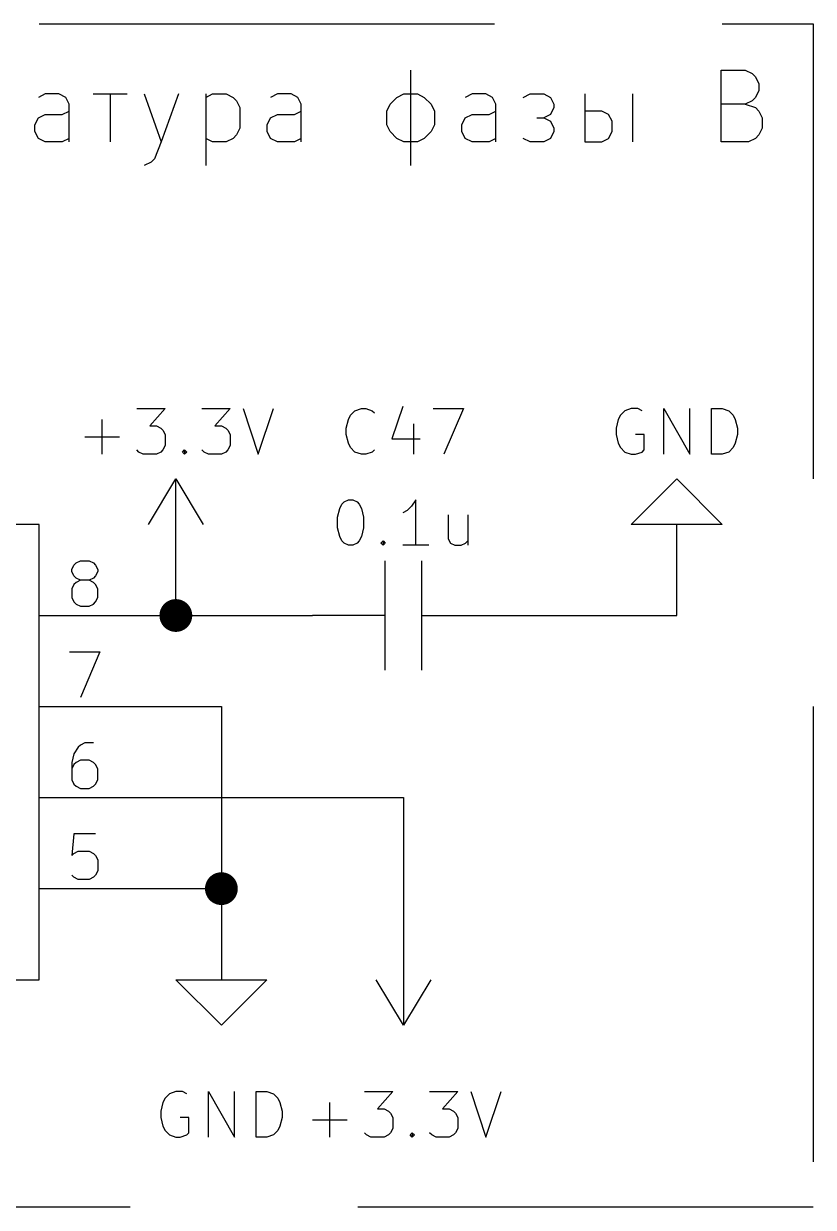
# Model space of a CAD drawing. Extents: x 0.3 to 11.5, y -8.2 to -0.2.
# Drawn here: x 6.633 to 7.5, y -4.6 to -3.3 of the extents above; entities that cross this region are included whole.
import ezdxf

# ---------------------------------------------------------------- set-up
doc = ezdxf.new("R2010")
doc.units = 0
doc.header["$MEASUREMENT"] = 0
doc.linetypes.add('DASHED', pattern=[0.75, 0.5, -0.25])
doc.layers.add('BLACK', color=7, linetype='CONTINUOUS')

msp = doc.modelspace()

# ---------------------------------------------------------------- linework, layer by layer
at = {"layer": 'BLACK', "linetype": 'DASHED'}
for p, q in [((4.4, -3.3), (7.5, -3.3)), ((7.5, -3.3), (7.5, -4.6)), ((7.5, -4.6), (4.4, -4.6))]:
    msp.add_line(p, q, dxfattribs=at)
at = {"layer": 'BLACK', "linetype": 'CONTINUOUS'}
for p, q in [((7.05774, -3.35096), (7.05774, -3.45595)), ((7.39894, -3.4297), (7.39894, -3.35096)), ((7.39894, -3.35096), (7.42519, -3.35096)), ((7.42519, -3.35096), (7.43269, -3.35471)), ((7.43269, -3.35471), (7.43644, -3.35846)), ((7.43644, -3.35846), (7.44019, -3.36596)), ((7.44019, -3.36596), (7.44019, -3.37346)), ((6.65655, -3.37721), (6.64905, -3.38096)), ((6.67155, -3.37721), (6.65655, -3.37721)), ((6.67904, -3.38096), (6.67155, -3.37721)), ((6.70904, -3.37721), (6.74654, -3.37721)), ((6.72779, -3.37721), (6.72779, -3.4297)), ((6.76528, -3.37721), (6.78403, -3.4297)), ((6.80278, -3.37721), (6.78403, -3.4297)), ((6.83277, -3.37721), (6.83277, -3.45595)), ((6.83277, -3.38096), (6.84027, -3.37721)), ((6.84027, -3.37721), (6.85527, -3.37721)), ((6.85527, -3.37721), (6.86277, -3.38096)), ((6.91151, -3.37721), (6.90401, -3.38096)), ((6.92651, -3.37721), (6.91151, -3.37721)), ((6.93401, -3.38096), (6.92651, -3.37721)), ((7.04274, -3.38096), (7.05024, -3.37721)), ((7.05024, -3.37721), (7.06524, -3.37721)), ((7.06524, -3.37721), (7.07274, -3.38096)), ((7.12523, -3.37721), (7.11773, -3.38096)), ((7.14023, -3.37721), (7.12523, -3.37721)), ((7.14773, -3.38096), (7.14023, -3.37721)), ((7.18148, -3.38096), (7.18897, -3.37721)), ((7.18897, -3.37721), (7.20397, -3.37721)), ((7.20397, -3.37721), (7.21147, -3.38096)), ((7.24896, -3.37721), (7.24896, -3.4297)), ((7.30146, -3.37721), (7.30146, -3.4297)), ((7.44019, -3.37346), (7.43644, -3.38096)), ((6.6828, -3.38846), (6.67904, -3.38096)), ((6.6828, -3.4297), (6.6828, -3.38846)), ((6.86277, -3.38096), (6.86652, -3.3847)), ((6.86652, -3.3847), (6.87027, -3.3922)), ((6.87027, -3.3922), (6.87027, -3.4147)), ((6.93776, -3.38846), (6.93401, -3.38096)), ((6.93776, -3.4297), (6.93776, -3.38846)), ((7.0315, -3.39595), (7.03524, -3.38846)), ((7.03524, -3.38846), (7.04274, -3.38096)), ((7.07274, -3.38096), (7.08024, -3.38846)), ((7.08024, -3.38846), (7.08399, -3.39595)), ((7.15148, -3.38846), (7.14773, -3.38096)), ((7.15148, -3.4297), (7.15148, -3.38846)), ((7.21147, -3.38096), (7.21522, -3.38846)), ((7.21522, -3.3922), (7.21147, -3.3997)), ((7.21522, -3.38846), (7.21522, -3.3922)), ((7.42519, -3.38846), (7.39894, -3.38846)), ((7.43269, -3.3847), (7.42519, -3.38846)), ((7.42519, -3.38846), (7.43644, -3.3922)), ((7.43644, -3.38096), (7.43269, -3.3847)), ((7.43644, -3.3922), (7.44019, -3.39595)), ((6.6453, -3.41095), (6.64905, -3.40345)), ((6.64905, -3.40345), (6.65655, -3.3997)), ((6.65655, -3.3997), (6.6753, -3.3997)), ((6.6753, -3.3997), (6.6828, -3.39595)), ((6.90026, -3.41095), (6.90401, -3.40345)), ((6.90401, -3.40345), (6.91151, -3.3997)), ((6.91151, -3.3997), (6.93026, -3.3997)), ((6.93026, -3.3997), (6.93776, -3.39595)), ((7.0315, -3.41095), (7.0315, -3.39595)), ((7.08399, -3.39595), (7.08399, -3.41095)), ((7.11398, -3.41095), (7.11773, -3.40345)), ((7.11773, -3.40345), (7.12523, -3.3997)), ((7.12523, -3.3997), (7.14398, -3.3997)), ((7.14398, -3.3997), (7.15148, -3.39595)), ((7.19647, -3.40345), (7.20397, -3.40345)), ((7.21147, -3.3997), (7.20397, -3.40345)), ((7.20397, -3.40345), (7.21147, -3.4072)), ((7.26771, -3.39595), (7.24896, -3.39595)), ((7.27521, -3.3997), (7.26771, -3.39595)), ((7.27896, -3.4072), (7.27521, -3.3997)), ((7.44019, -3.39595), (7.44394, -3.40345)), ((7.44394, -3.40345), (7.44394, -3.4147)), ((6.6453, -3.41845), (6.6453, -3.41095)), ((6.64905, -3.42595), (6.6453, -3.41845)), ((6.87027, -3.4147), (6.86652, -3.4222)), ((6.90026, -3.41845), (6.90026, -3.41095)), ((6.90401, -3.42595), (6.90026, -3.41845)), ((7.03524, -3.41845), (7.0315, -3.41095)), ((7.04274, -3.42595), (7.03524, -3.41845)), ((7.08024, -3.41845), (7.07274, -3.42595)), ((7.08399, -3.41095), (7.08024, -3.41845)), ((7.11398, -3.41845), (7.11398, -3.41095)), ((7.11773, -3.42595), (7.11398, -3.41845)), ((7.21147, -3.4072), (7.21522, -3.4147)), ((7.21522, -3.41845), (7.21147, -3.42595)), ((7.21522, -3.4147), (7.21522, -3.41845)), ((7.27521, -3.42595), (7.27896, -3.41845)), ((7.27896, -3.41845), (7.27896, -3.4072)), ((7.44394, -3.4147), (7.44019, -3.4222)), ((6.65655, -3.4297), (6.64905, -3.42595)), ((6.6753, -3.4297), (6.65655, -3.4297)), ((6.6828, -3.42595), (6.6753, -3.4297)), ((6.78403, -3.4297), (6.77653, -3.44845)), ((6.84027, -3.4297), (6.83277, -3.42595)), ((6.85527, -3.4297), (6.84027, -3.4297)), ((6.86277, -3.42595), (6.85527, -3.4297)), ((6.86652, -3.4222), (6.86277, -3.42595)), ((6.91151, -3.4297), (6.90401, -3.42595)), ((6.93026, -3.4297), (6.91151, -3.4297)), ((6.93776, -3.42595), (6.93026, -3.4297)), ((7.05024, -3.4297), (7.04274, -3.42595)), ((7.06524, -3.4297), (7.05024, -3.4297)), ((7.07274, -3.42595), (7.06524, -3.4297)), ((7.12523, -3.4297), (7.11773, -3.42595)), ((7.14398, -3.4297), (7.12523, -3.4297)), ((7.15148, -3.42595), (7.14398, -3.4297)), ((7.18897, -3.4297), (7.18148, -3.42595)), ((7.20397, -3.4297), (7.18897, -3.4297)), ((7.21147, -3.42595), (7.20397, -3.4297)), ((7.24896, -3.4297), (7.26771, -3.4297)), ((7.26771, -3.4297), (7.27521, -3.42595)), ((7.42894, -3.4297), (7.39894, -3.4297)), ((7.43644, -3.42595), (7.42894, -3.4297)), ((7.44019, -3.4222), (7.43644, -3.42595)), ((6.77278, -3.4522), (6.76528, -3.45595)), ((6.77653, -3.44845), (6.77278, -3.4522)), ((6.75714, -3.7228), (6.78809, -3.7228)), ((6.75714, -3.7228), (6.78809, -3.7228)), ((6.78809, -3.7228), (6.77143, -3.74185)), ((6.78809, -3.7228), (6.77143, -3.74185)), ((6.82857, -3.7228), (6.85952, -3.7228)), ((6.82857, -3.7228), (6.85952, -3.7228)), ((6.85952, -3.7228), (6.84285, -3.74185)), ((6.85952, -3.7228), (6.84285, -3.74185)), ((6.87381, -3.7228), (6.89047, -3.7728)), ((6.87381, -3.7228), (6.89047, -3.7728)), ((6.89047, -3.7728), (6.90714, -3.7228)), ((6.89047, -3.7728), (6.90714, -3.7228)), ((6.98953, -3.73471), (6.99191, -3.72995)), ((6.99191, -3.72995), (6.99668, -3.72519)), ((6.99668, -3.72519), (7.00382, -3.7228)), ((7.00382, -3.7228), (7.00858, -3.7228)), ((7.00858, -3.7228), (7.01572, -3.72519)), ((7.01572, -3.72519), (7.0181, -3.72757)), ((7.04906, -3.72043), (7.03715, -3.75614)), ((7.08239, -3.7228), (7.11572, -3.7228)), ((7.11572, -3.7228), (7.0943, -3.7728)), ((7.28809, -3.72995), (7.28571, -3.73471)), ((7.29285, -3.72519), (7.28809, -3.72995)), ((7.3, -3.7228), (7.29285, -3.72519)), ((7.30714, -3.7228), (7.3, -3.7228)), ((7.3119, -3.72519), (7.30714, -3.7228)), ((7.33571, -3.7728), (7.33571, -3.7228)), ((7.33571, -3.7228), (7.36428, -3.7728)), ((7.36428, -3.7728), (7.36428, -3.7228)), ((7.38809, -3.7728), (7.38809, -3.7228)), ((7.38809, -3.7228), (7.4, -3.7228)), ((7.4, -3.7228), (7.40714, -3.72519)), ((7.40714, -3.72519), (7.4119, -3.72995)), ((7.4119, -3.72995), (7.41428, -3.73471)), ((6.71904, -3.7728), (6.71904, -3.73471)), ((6.71904, -3.7728), (6.71904, -3.73471)), ((6.77143, -3.74185), (6.77857, -3.74185)), ((6.77143, -3.74185), (6.77857, -3.74185)), ((6.77857, -3.74185), (6.78333, -3.74423)), ((6.77857, -3.74185), (6.78333, -3.74423)), ((6.84285, -3.74185), (6.85, -3.74185)), ((6.84285, -3.74185), (6.85, -3.74185)), ((6.85, -3.74185), (6.85476, -3.74423)), ((6.85, -3.74185), (6.85476, -3.74423)), ((6.98715, -3.74423), (6.98953, -3.73471)), ((7.06096, -3.73947), (7.06096, -3.7728)), ((7.28571, -3.73471), (7.28333, -3.74423)), ((7.41428, -3.73471), (7.41666, -3.74423)), ((6.7, -3.75376), (6.73809, -3.75376)), ((6.7, -3.75376), (6.73809, -3.75376)), ((6.78333, -3.74423), (6.78571, -3.74661)), ((6.78333, -3.74423), (6.78571, -3.74661)), ((6.78571, -3.74661), (6.78809, -3.75137)), ((6.78571, -3.74661), (6.78809, -3.75137)), ((6.78809, -3.75137), (6.78809, -3.76328)), ((6.78809, -3.75137), (6.78809, -3.76328)), ((6.85476, -3.74423), (6.85714, -3.74661)), ((6.85476, -3.74423), (6.85714, -3.74661)), ((6.85714, -3.74661), (6.85952, -3.75137)), ((6.85714, -3.74661), (6.85952, -3.75137)), ((6.85952, -3.75137), (6.85952, -3.76328)), ((6.85952, -3.75137), (6.85952, -3.76328)), ((6.98715, -3.75137), (6.98715, -3.74423)), ((6.98953, -3.7609), (6.98715, -3.75137)), ((7.03715, -3.75614), (7.0681, -3.75614)), ((7.28333, -3.74423), (7.28333, -3.75137)), ((7.28333, -3.75137), (7.28571, -3.7609)), ((7.31428, -3.75137), (7.30476, -3.75137)), ((7.31428, -3.76804), (7.31428, -3.75137)), ((7.41666, -3.75137), (7.41428, -3.7609)), ((7.41666, -3.74423), (7.41666, -3.75137)), ((6.75952, -3.77043), (6.75714, -3.76804)), ((6.75952, -3.77043), (6.75714, -3.76804)), ((6.78571, -3.76804), (6.78333, -3.77043)), ((6.78571, -3.76804), (6.78333, -3.77043)), ((6.78809, -3.76328), (6.78571, -3.76804)), ((6.78809, -3.76328), (6.78571, -3.76804)), ((6.80714, -3.77043), (6.80952, -3.76804)), ((6.80714, -3.77043), (6.80952, -3.76804)), ((6.80952, -3.76804), (6.8119, -3.77043)), ((6.80952, -3.76804), (6.80952, -3.7728)), ((6.80952, -3.76804), (6.8119, -3.77043)), ((6.80952, -3.76804), (6.80952, -3.7728)), ((6.83095, -3.77043), (6.82857, -3.76804)), ((6.83095, -3.77043), (6.82857, -3.76804)), ((6.85714, -3.76804), (6.85476, -3.77043)), ((6.85714, -3.76804), (6.85476, -3.77043)), ((6.85952, -3.76328), (6.85714, -3.76804)), ((6.85952, -3.76328), (6.85714, -3.76804)), ((6.99191, -3.76566), (6.98953, -3.7609)), ((6.99668, -3.77043), (6.99191, -3.76566)), ((7.0181, -3.76804), (7.01572, -3.77043)), ((7.28571, -3.7609), (7.28809, -3.76566)), ((7.28809, -3.76566), (7.29285, -3.77043)), ((7.3119, -3.77043), (7.31428, -3.76804)), ((7.4119, -3.76566), (7.40714, -3.77043)), ((7.41428, -3.7609), (7.4119, -3.76566)), ((6.76428, -3.7728), (6.75952, -3.77043)), ((6.76428, -3.7728), (6.75952, -3.77043)), ((6.77857, -3.7728), (6.76428, -3.7728)), ((6.77857, -3.7728), (6.76428, -3.7728)), ((6.78333, -3.77043), (6.77857, -3.7728)), ((6.78333, -3.77043), (6.77857, -3.7728)), ((6.80952, -3.7728), (6.80714, -3.77043)), ((6.80952, -3.7728), (6.80714, -3.77043)), ((6.8119, -3.77043), (6.80952, -3.7728)), ((6.8119, -3.77043), (6.80952, -3.7728)), ((6.83571, -3.7728), (6.83095, -3.77043)), ((6.83571, -3.7728), (6.83095, -3.77043)), ((6.85, -3.7728), (6.83571, -3.7728)), ((6.85, -3.7728), (6.83571, -3.7728)), ((6.85476, -3.77043), (6.85, -3.7728)), ((6.85476, -3.77043), (6.85, -3.7728)), ((7.00382, -3.7728), (6.99668, -3.77043)), ((7.00858, -3.7728), (7.00382, -3.7728)), ((7.01572, -3.77043), (7.00858, -3.7728)), ((7.29285, -3.77043), (7.3, -3.7728)), ((7.3, -3.7728), (7.30476, -3.7728)), ((7.30476, -3.7728), (7.3119, -3.77043)), ((7.4, -3.7728), (7.38809, -3.7728)), ((7.40714, -3.77043), (7.4, -3.7728)), ((6.77, -3.85), (6.8, -3.8)), ((6.8, -3.9), (6.8, -3.8)), ((6.8, -3.8), (6.83, -3.85)), ((7.3, -3.85), (7.35, -3.8)), ((7.35, -3.8), (7.4, -3.85)), ((6.97763, -3.84185), (6.98001, -3.83233)), ((6.98001, -3.83233), (6.98239, -3.82757)), ((6.98239, -3.82757), (6.98477, -3.82519)), ((6.98477, -3.82519), (6.98953, -3.8228)), ((6.98953, -3.8228), (6.9943, -3.8228)), ((6.9943, -3.8228), (6.99906, -3.82519)), ((6.99906, -3.82519), (7.00144, -3.82757)), ((7.00144, -3.82757), (7.00382, -3.83233)), ((7.00382, -3.83233), (7.0062, -3.84185)), ((7.05382, -3.83471), (7.04906, -3.83709)), ((7.05858, -3.82995), (7.05382, -3.83471)), ((7.06334, -3.8228), (7.05858, -3.82995)), ((7.06334, -3.8728), (7.06334, -3.8228)), ((6.97763, -3.85376), (6.97763, -3.84185)), ((7.0062, -3.84185), (7.0062, -3.85376)), ((7.09906, -3.83947), (7.09906, -3.86566)), ((7.12048, -3.83947), (7.12048, -3.8728)), ((6.65, -3.85), (6.05, -3.85)), ((6.65, -4.35), (6.65, -3.85)), ((6.98001, -3.86328), (6.97763, -3.85376)), ((7.0062, -3.85376), (7.00382, -3.86328)), ((7.35, -3.85), (7.3, -3.85)), ((7.35, -3.9), (7.35, -3.85)), ((7.4, -3.85), (7.35, -3.85)), ((6.98239, -3.86804), (6.98001, -3.86328)), ((6.98477, -3.87043), (6.98239, -3.86804)), ((6.98953, -3.8728), (6.98477, -3.87043)), ((6.9943, -3.8728), (6.98953, -3.8728)), ((6.99906, -3.87043), (6.9943, -3.8728)), ((7.00144, -3.86804), (6.99906, -3.87043)), ((7.00382, -3.86328), (7.00144, -3.86804)), ((7.02525, -3.87043), (7.02763, -3.86804)), ((7.02763, -3.8728), (7.02525, -3.87043)), ((7.02763, -3.86804), (7.03001, -3.87043)), ((7.02763, -3.86804), (7.02763, -3.8728)), ((7.03001, -3.87043), (7.02763, -3.8728)), ((7.07763, -3.8728), (7.04906, -3.8728)), ((7.09906, -3.86566), (7.10144, -3.87043)), ((7.10144, -3.87043), (7.1062, -3.8728)), ((7.1062, -3.8728), (7.11334, -3.8728)), ((7.11334, -3.8728), (7.1181, -3.87043)), ((7.1181, -3.87043), (7.12048, -3.86804)), ((6.68572, -3.8994), (6.68809, -3.89464)), ((6.68572, -3.8994), (6.68809, -3.89464)), ((6.68572, -3.90178), (6.68572, -3.8994)), ((6.68572, -3.90178), (6.68572, -3.8994)), ((6.68809, -3.89464), (6.69048, -3.89226)), ((6.68809, -3.89464), (6.69048, -3.89226)), ((6.69048, -3.89226), (6.69524, -3.88988)), ((6.69048, -3.89226), (6.69524, -3.88988)), ((6.69524, -3.88988), (6.70476, -3.88988)), ((6.69524, -3.88988), (6.70476, -3.88988)), ((6.70476, -3.88988), (6.70952, -3.89226)), ((6.70476, -3.88988), (6.70952, -3.89226)), ((6.70952, -3.89226), (6.71191, -3.89464)), ((6.70952, -3.89226), (6.71191, -3.89464)), ((6.71191, -3.89464), (6.71429, -3.8994)), ((6.71191, -3.89464), (6.71429, -3.8994)), ((6.71429, -3.8994), (6.71429, -3.90178)), ((6.71429, -3.8994), (6.71429, -3.90178)), ((7.03, -4.01), (7.03, -3.89)), ((7.07, -4.01), (7.07, -3.89)), ((6.68809, -3.90655), (6.68572, -3.90178)), ((6.68809, -3.90655), (6.68572, -3.90178)), ((6.69048, -3.90893), (6.68809, -3.90655)), ((6.69048, -3.90893), (6.68809, -3.90655)), ((6.69524, -3.91131), (6.69048, -3.90893)), ((6.69524, -3.91131), (6.69048, -3.90893)), ((6.69524, -3.91131), (6.69048, -3.91369)), ((6.69524, -3.91131), (6.69048, -3.91369)), ((6.70476, -3.91131), (6.69524, -3.91131)), ((6.70476, -3.91131), (6.69524, -3.91131)), ((6.70952, -3.90893), (6.70476, -3.91131)), ((6.70952, -3.90893), (6.70476, -3.91131)), ((6.70952, -3.91369), (6.70476, -3.91131)), ((6.70952, -3.91369), (6.70476, -3.91131)), ((6.71191, -3.90655), (6.70952, -3.90893)), ((6.71191, -3.90655), (6.70952, -3.90893)), ((6.71429, -3.90178), (6.71191, -3.90655)), ((6.71429, -3.90178), (6.71191, -3.90655)), ((6.8, -3.95), (6.8, -3.9)), ((7.35, -3.95), (7.35, -3.9)), ((6.68809, -3.91607), (6.68572, -3.92083)), ((6.68809, -3.91607), (6.68572, -3.92083)), ((6.68572, -3.92083), (6.68572, -3.93035)), ((6.68572, -3.92083), (6.68572, -3.93035)), ((6.69048, -3.91369), (6.68809, -3.91607)), ((6.69048, -3.91369), (6.68809, -3.91607)), ((6.71191, -3.91607), (6.70952, -3.91369)), ((6.71191, -3.91607), (6.70952, -3.91369)), ((6.71429, -3.92083), (6.71191, -3.91607)), ((6.71429, -3.92083), (6.71191, -3.91607)), ((6.71429, -3.93035), (6.71429, -3.92083)), ((6.71429, -3.93035), (6.71429, -3.92083)), ((6.68572, -3.93035), (6.68809, -3.93512)), ((6.68572, -3.93035), (6.68809, -3.93512)), ((6.68809, -3.93512), (6.69048, -3.9375)), ((6.68809, -3.93512), (6.69048, -3.9375)), ((6.69048, -3.9375), (6.69524, -3.93988)), ((6.69048, -3.9375), (6.69524, -3.93988)), ((6.70476, -3.93988), (6.70952, -3.9375)), ((6.70476, -3.93988), (6.70952, -3.9375)), ((6.70952, -3.9375), (6.71191, -3.93512)), ((6.70952, -3.9375), (6.71191, -3.93512)), ((6.71191, -3.93512), (6.71429, -3.93035)), ((6.71191, -3.93512), (6.71429, -3.93035)), ((6.65, -3.95), (6.75, -3.95)), ((6.65, -3.95), (6.75, -3.95)), ((6.69524, -3.93988), (6.70476, -3.93988)), ((6.69524, -3.93988), (6.70476, -3.93988)), ((6.75, -3.95), (6.8, -3.95)), ((6.8, -3.95), (6.95, -3.95)), ((7.03, -3.95), (6.95, -3.95)), ((7.07, -3.95), (7.15, -3.95)), ((7.15, -3.95), (7.35, -3.95)), ((6.68333, -3.98988), (6.71667, -3.98988)), ((6.68333, -3.98988), (6.71667, -3.98988)), ((6.71667, -3.98988), (6.69524, -4.03988)), ((6.71667, -3.98988), (6.69524, -4.03988)), ((6.65, -4.05), (6.75, -4.05)), ((6.65, -4.05), (6.75, -4.05)), ((6.75, -4.05), (6.85, -4.05)), ((6.85, -4.05), (6.85, -4.25)), ((6.69286, -4.09464), (6.68809, -4.10178)), ((6.69286, -4.09464), (6.68809, -4.10178)), ((6.69524, -4.09226), (6.69286, -4.09464)), ((6.69524, -4.09226), (6.69286, -4.09464)), ((6.7, -4.08988), (6.69524, -4.09226)), ((6.7, -4.08988), (6.69524, -4.09226)), ((6.70952, -4.08988), (6.7, -4.08988)), ((6.70952, -4.08988), (6.7, -4.08988)), ((6.68809, -4.10178), (6.68572, -4.11131)), ((6.68809, -4.10178), (6.68572, -4.11131)), ((6.68572, -4.11131), (6.68572, -4.13035)), ((6.68572, -4.11131), (6.68572, -4.13035)), ((6.68809, -4.11369), (6.68572, -4.11845)), ((6.68809, -4.11369), (6.68572, -4.11845)), ((6.69048, -4.11131), (6.68809, -4.11369)), ((6.69048, -4.11131), (6.68809, -4.11369)), ((6.69524, -4.10893), (6.69048, -4.11131)), ((6.69524, -4.10893), (6.69048, -4.11131)), ((6.70476, -4.10893), (6.69524, -4.10893)), ((6.70476, -4.10893), (6.69524, -4.10893)), ((6.70952, -4.11131), (6.70476, -4.10893)), ((6.70952, -4.11131), (6.70476, -4.10893)), ((6.71191, -4.11369), (6.70952, -4.11131)), ((6.71191, -4.11369), (6.70952, -4.11131)), ((6.71429, -4.11845), (6.71191, -4.11369)), ((6.71429, -4.11845), (6.71191, -4.11369)), ((6.71429, -4.13035), (6.71429, -4.11845)), ((6.71429, -4.13035), (6.71429, -4.11845)), ((6.68572, -4.13035), (6.68809, -4.13512)), ((6.68572, -4.13035), (6.68809, -4.13512)), ((6.71191, -4.13512), (6.71429, -4.13035)), ((6.71191, -4.13512), (6.71429, -4.13035)), ((6.68809, -4.13512), (6.69048, -4.1375)), ((6.68809, -4.13512), (6.69048, -4.1375)), ((6.69048, -4.1375), (6.69524, -4.13988)), ((6.69048, -4.1375), (6.69524, -4.13988)), ((6.69524, -4.13988), (6.70476, -4.13988)), ((6.69524, -4.13988), (6.70476, -4.13988)), ((6.70476, -4.13988), (6.70952, -4.1375)), ((6.70476, -4.13988), (6.70952, -4.1375)), ((6.70952, -4.1375), (6.71191, -4.13512)), ((6.70952, -4.1375), (6.71191, -4.13512)), ((6.65, -4.15), (6.75, -4.15)), ((6.65, -4.15), (6.75, -4.15)), ((6.75, -4.15), (7.05, -4.15)), ((7.05, -4.15), (7.05, -4.3)), ((6.68809, -4.18988), (6.68572, -4.21369)), ((6.68809, -4.18988), (6.68572, -4.21369)), ((6.71191, -4.18988), (6.68809, -4.18988)), ((6.71191, -4.18988), (6.68809, -4.18988)), ((6.68572, -4.21369), (6.68809, -4.21131)), ((6.68572, -4.21369), (6.68809, -4.21131)), ((6.68809, -4.21131), (6.69286, -4.20893)), ((6.68809, -4.21131), (6.69286, -4.20893)), ((6.69286, -4.20893), (6.70476, -4.20893)), ((6.69286, -4.20893), (6.70476, -4.20893)), ((6.70476, -4.20893), (6.70952, -4.21131)), ((6.70476, -4.20893), (6.70952, -4.21131)), ((6.70952, -4.21131), (6.71191, -4.21369)), ((6.70952, -4.21131), (6.71191, -4.21369)), ((6.71191, -4.21369), (6.71429, -4.21845)), ((6.71191, -4.21369), (6.71429, -4.21845)), ((6.71429, -4.21845), (6.71429, -4.23035)), ((6.71429, -4.21845), (6.71429, -4.23035)), ((6.68809, -4.2375), (6.68572, -4.23512)), ((6.68809, -4.2375), (6.68572, -4.23512)), ((6.69286, -4.23988), (6.68809, -4.2375)), ((6.69286, -4.23988), (6.68809, -4.2375)), ((6.70952, -4.2375), (6.70476, -4.23988)), ((6.70952, -4.2375), (6.70476, -4.23988)), ((6.71191, -4.23512), (6.70952, -4.2375)), ((6.71191, -4.23512), (6.70952, -4.2375)), ((6.71429, -4.23035), (6.71191, -4.23512)), ((6.71429, -4.23035), (6.71191, -4.23512)), ((6.65, -4.25), (6.75, -4.25)), ((6.65, -4.25), (6.75, -4.25)), ((6.70476, -4.23988), (6.69286, -4.23988)), ((6.70476, -4.23988), (6.69286, -4.23988)), ((6.75, -4.25), (6.85, -4.25)), ((6.85, -4.25), (6.85, -4.3)), ((6.85, -4.3), (6.85, -4.35)), ((7.05, -4.3), (7.05, -4.4)), ((6.05, -4.35), (6.65, -4.35)), ((6.85, -4.4), (6.8, -4.35)), ((6.8, -4.35), (6.85, -4.35)), ((6.85, -4.35), (6.9, -4.35)), ((6.9, -4.35), (6.85, -4.4)), ((7.05, -4.4), (7.02, -4.35)), ((7.08, -4.35), (7.05, -4.4)), ((6.78571, -4.48471), (6.78333, -4.49423)), ((6.78809, -4.47995), (6.78571, -4.48471)), ((6.79286, -4.47519), (6.78809, -4.47995)), ((6.8, -4.4728), (6.79286, -4.47519)), ((6.80714, -4.4728), (6.8, -4.4728)), ((6.81191, -4.47519), (6.80714, -4.4728)), ((6.83571, -4.5228), (6.83571, -4.4728)), ((6.83571, -4.4728), (6.86428, -4.5228)), ((6.86428, -4.5228), (6.86428, -4.4728)), ((6.88809, -4.5228), (6.88809, -4.4728)), ((6.88809, -4.4728), (6.9, -4.4728)), ((6.9, -4.4728), (6.90714, -4.47519)), ((6.90714, -4.47519), (6.91191, -4.47995)), ((6.91191, -4.47995), (6.91429, -4.48471)), ((6.91429, -4.48471), (6.91667, -4.49423)), ((6.96904, -4.5228), (6.96904, -4.48471)), ((7.00714, -4.4728), (7.03809, -4.4728)), ((7.03809, -4.4728), (7.02143, -4.49185)), ((7.07857, -4.4728), (7.10952, -4.4728)), ((7.10952, -4.4728), (7.09285, -4.49185)), ((7.12381, -4.4728), (7.14047, -4.5228)), ((7.14047, -4.5228), (7.15714, -4.4728)), ((6.78333, -4.49423), (6.78333, -4.50137)), ((6.91667, -4.49423), (6.91667, -4.50137)), ((7.02143, -4.49185), (7.02857, -4.49185)), ((7.02857, -4.49185), (7.03333, -4.49423)), ((7.03333, -4.49423), (7.03571, -4.49661)), ((7.03571, -4.49661), (7.03809, -4.50137)), ((7.09285, -4.49185), (7.1, -4.49185)), ((7.1, -4.49185), (7.10476, -4.49423)), ((7.10476, -4.49423), (7.10714, -4.49661)), ((7.10714, -4.49661), (7.10952, -4.50137)), ((6.78333, -4.50137), (6.78571, -4.5109)), ((6.78571, -4.5109), (6.78809, -4.51566)), ((6.81428, -4.50137), (6.80476, -4.50137)), ((6.81428, -4.51804), (6.81428, -4.50137)), ((6.91429, -4.5109), (6.91191, -4.51566)), ((6.91667, -4.50137), (6.91429, -4.5109)), ((6.95, -4.50376), (6.98809, -4.50376)), ((7.03809, -4.50137), (7.03809, -4.51328)), ((7.10952, -4.50137), (7.10952, -4.51328)), ((6.78809, -4.51566), (6.79286, -4.52043)), ((6.79286, -4.52043), (6.8, -4.5228)), ((6.8, -4.5228), (6.80476, -4.5228)), ((6.80476, -4.5228), (6.81191, -4.52043)), ((6.81191, -4.52043), (6.81428, -4.51804)), ((6.9, -4.5228), (6.88809, -4.5228)), ((6.90714, -4.52043), (6.9, -4.5228)), ((6.91191, -4.51566), (6.90714, -4.52043)), ((7.00952, -4.52043), (7.00714, -4.51804)), ((7.01428, -4.5228), (7.00952, -4.52043)), ((7.02857, -4.5228), (7.01428, -4.5228)), ((7.03333, -4.52043), (7.02857, -4.5228)), ((7.03571, -4.51804), (7.03333, -4.52043)), ((7.03809, -4.51328), (7.03571, -4.51804)), ((7.05714, -4.52043), (7.05952, -4.51804)), ((7.05952, -4.5228), (7.05714, -4.52043)), ((7.05952, -4.51804), (7.0619, -4.52043)), ((7.05952, -4.51804), (7.05952, -4.5228)), ((7.0619, -4.52043), (7.05952, -4.5228)), ((7.08095, -4.52043), (7.07857, -4.51804)), ((7.08571, -4.5228), (7.08095, -4.52043)), ((7.1, -4.5228), (7.08571, -4.5228)), ((7.10476, -4.52043), (7.1, -4.5228)), ((7.10714, -4.51804), (7.10476, -4.52043)), ((7.10952, -4.51328), (7.10714, -4.51804))]:
    msp.add_line(p, q, dxfattribs=at)
at = {"layer": 'BLACK', "const_width": 0.018}
for points in [[(6.791, -3.95, 1), (6.809, -3.95, 1)], [(6.841, -4.25, 1), (6.859, -4.25, 1)]]:
    msp.add_lwpolyline(points, format="xyb", close=True, dxfattribs=at)

doc.saveas('drawing.dxf')
